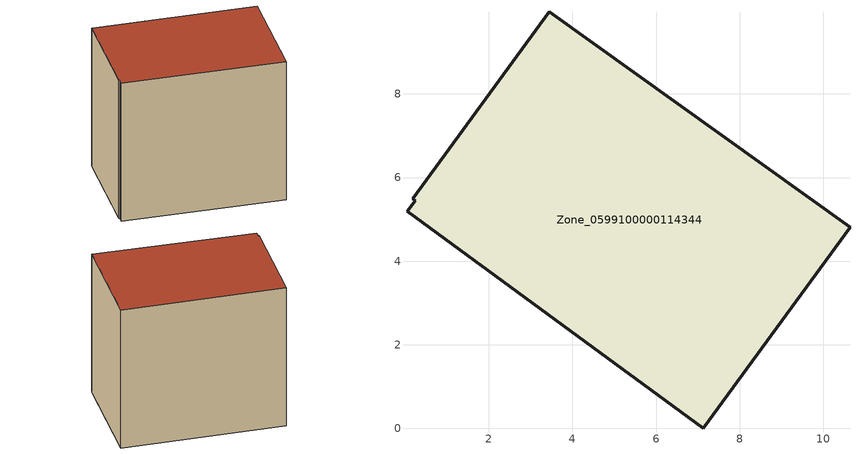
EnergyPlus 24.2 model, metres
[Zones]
Zone_0599100000114344
 floor ground (C_G): 10.64,4.81 7.13,0 0.06,5.2 0.24,5.45 0.18,5.49 3.45,9.97 z0.03
 wall outside (C_F): 10.64,4.81 3.45,9.97 0.18,5.49 0.24,5.45 0.06,5.2 7.13,0 10.64,4.81 z0.03:8.26
 roof outside (C_R): 7.13,0 10.64,4.81 3.45,9.97 0.18,5.49 0.24,5.45 0.06,5.2 z8.26
[BUILDING]
Pand.0599100000114344: North Axis=0; Terrain=City; Loads Convergence Tolerance Value=0.04; Temperature Convergence Tolerance Value=0.4; Solar Distribution=FullExterior; Maximum Number of Warmup Days=25; Minimum Number of Warmup Days=1
[Site:Location]
Rotterdam.The.Hague.AP_ZH_NLD Design_Conditions: Latitude=51.96; Longitude=4.45; Time Zone=1; Elevation=-4.5
[SITE:GROUNDTEMPERATURE:BUILDINGSURFACE]
18, 18, 18, 18, 18, 18, 18, 18, 18, 18, 18, 18
[MATERIAL] Thermal Absorptance=0.9; Solar Absorptance=0.7; Visible Absorptance=0.7
Name | Roughness | Thickness | Conductivity | Density | Specific Heat
G.TI.1946-1964 | MediumSmooth | 0.15 | 1 | 540 | 1210
F.TI.1946-1964 | Rough | 0.3 | 0.857143 | 1920 | 840
R.TI.1946-1964 | MediumRough | 0.2 | 0.277778 | 1500 | 1000
[CONSTRUCTION]
C_G: G.TI.1946-1964
C_F: F.TI.1946-1964
C_R: R.TI.1946-1964
[ZONE]
Zone_0599100000114344: Type=1; Multiplier=1; Ceiling Height=Autocalculate; Volume=Autocalculate; Floor Area=autocalculate; Part of Total Floor Area=Yes
[ZONEINFILTRATION:DESIGNFLOWRATE]
Infil_Zone_0599100000114344: Zone or ZoneList or Space or SpaceList=Zone_0599100000114344; Schedule=AlwaysOn; Design Flow Rate Calculation Method=Flow/Area; Flow Rate per Floor Area=0.003; Constant Term Coefficient=1; Temperature Term Coefficient=0; Velocity Term Coefficient=0; Velocity Squared Term Coefficient=0
[HVACTEMPLATE:ZONE:IDEALLOADSAIRSYSTEM]
Zone_0599100000114344: Maximum Heating Supply Air Temperature=50; Minimum Cooling Supply Air Temperature=13; Maximum Heating Supply Air Humidity Ratio=0.0156; Minimum Cooling Supply Air Humidity Ratio=0.0077; Heating Limit=NoLimit; Cooling Limit=NoLimit; Dehumidification Control Type=ConstantSensibleHeatRatio; Cooling Sensible Heat Ratio=0.7; Dehumidification Setpoint=60; Humidification Control Type=None; Humidification Setpoint=30; Outdoor Air Method=None; Outdoor Air Flow Rate per Person=0.00944; Outdoor Air Flow Rate per Zone Floor Area=0; Outdoor Air Flow Rate per Zone=0; Demand Controlled Ventilation Type=None; Outdoor Air Economizer Type=NoEconomizer; Heat Recovery Type=None; Sensible Heat Recovery Effectiveness=0.7; Latent Heat Recovery Effectiveness=0.65
[ZONECONTROL:THERMOSTAT]
ThermostatControl_Zone_0599100000114344: Zone or ZoneList=Zone_0599100000114344; Control Type Schedule=DualSetpointControlType; Control 1=Thermostat_Zone_0599100000114344; Temperature Difference Between Cutout And Setpoint=0
[THERMOSTATSETPOINT:DUALSETPOINT]
Thermostat_Zone_0599100000114344: Heating Setpoint Temperature Schedule=HeatingSetpoint_Zone_0599100000114344; Cooling Setpoint Temperature Schedule=CoolingSetpoint_Zone_0599100000114344
[SCHEDULE:COMPACT]
HeatingSetpoint_Zone_0599100000114344: Through: 12/31, For: AllDays, Until: 24:00, 21
CoolingSetpoint_Zone_0599100000114344: Through: 12/31, For: AllDays, Until: 24:00, 24
DualSetpointControlType: Through: 12/31, For: AllDays, Until: 24:00, 4
AlwaysOn: Through: 12/31, For: AllDays, Until: 24:00, 1
